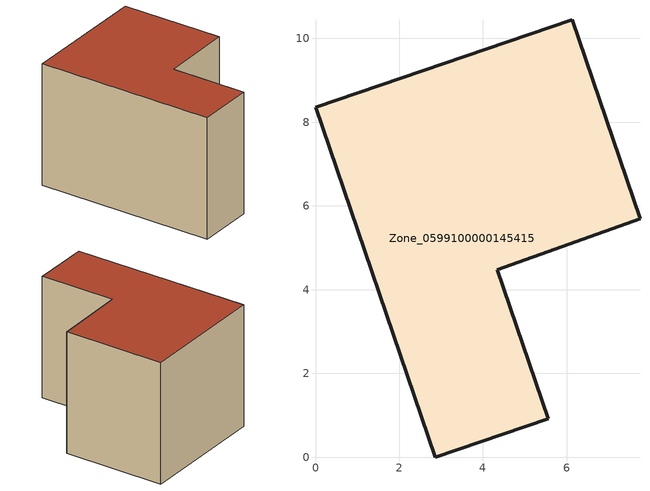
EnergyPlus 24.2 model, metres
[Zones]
Zone_0599100000145415
 floor ground (C_G): 0,8.36 6.13,10.44 7.75,5.69 4.34,4.47 5.56,0.91 2.86,0 z0
 wall outside (C_F): 2.86,0 5.56,0.91 4.34,4.47 7.75,5.69 6.13,10.44 0,8.36 2.86,0 z0:6.1
 roof outside (C_R): 6.13,10.44 0,8.36 2.86,0 5.56,0.91 4.34,4.47 7.75,5.69 z6.1
[BUILDING]
Pand.0599100000145415: North Axis=0; Terrain=City; Loads Convergence Tolerance Value=0.04; Temperature Convergence Tolerance Value=0.4; Solar Distribution=FullExterior; Maximum Number of Warmup Days=25; Minimum Number of Warmup Days=1
[Site:Location]
Rotterdam.The.Hague.AP_ZH_NLD Design_Conditions: Latitude=51.96; Longitude=4.45; Time Zone=1; Elevation=-4.5
[SITE:GROUNDTEMPERATURE:BUILDINGSURFACE]
18, 18, 18, 18, 18, 18, 18, 18, 18, 18, 18, 18
[MATERIAL] Thermal Absorptance=0.9; Solar Absorptance=0.7; Visible Absorptance=0.7
Name | Roughness | Thickness | Conductivity | Density | Specific Heat
G.TC.1946 | MediumSmooth | 0.15 | 1 | 540 | 1210
F.TC.1946 | Rough | 0.3 | 0.857143 | 1920 | 840
R.TC.1946 | MediumRough | 0.2 | 0.909091 | 1500 | 1000
[CONSTRUCTION]
C_G: G.TC.1946
C_F: F.TC.1946
C_R: R.TC.1946
[ZONE]
Zone_0599100000145415: Type=1; Multiplier=1; Ceiling Height=Autocalculate; Volume=Autocalculate; Floor Area=autocalculate; Part of Total Floor Area=Yes
[ZONEINFILTRATION:DESIGNFLOWRATE]
Infil_Zone_0599100000145415: Zone or ZoneList or Space or SpaceList=Zone_0599100000145415; Schedule=AlwaysOn; Design Flow Rate Calculation Method=Flow/Area; Flow Rate per Floor Area=0.003; Constant Term Coefficient=1; Temperature Term Coefficient=0; Velocity Term Coefficient=0; Velocity Squared Term Coefficient=0
[HVACTEMPLATE:ZONE:IDEALLOADSAIRSYSTEM]
Zone_0599100000145415: Maximum Heating Supply Air Temperature=50; Minimum Cooling Supply Air Temperature=13; Maximum Heating Supply Air Humidity Ratio=0.0156; Minimum Cooling Supply Air Humidity Ratio=0.0077; Heating Limit=NoLimit; Cooling Limit=NoLimit; Dehumidification Control Type=ConstantSensibleHeatRatio; Cooling Sensible Heat Ratio=0.7; Dehumidification Setpoint=60; Humidification Control Type=None; Humidification Setpoint=30; Outdoor Air Method=None; Outdoor Air Flow Rate per Person=0.00944; Outdoor Air Flow Rate per Zone Floor Area=0; Outdoor Air Flow Rate per Zone=0; Demand Controlled Ventilation Type=None; Outdoor Air Economizer Type=NoEconomizer; Heat Recovery Type=None; Sensible Heat Recovery Effectiveness=0.7; Latent Heat Recovery Effectiveness=0.65
[ZONECONTROL:THERMOSTAT]
ThermostatControl_Zone_0599100000145415: Zone or ZoneList=Zone_0599100000145415; Control Type Schedule=DualSetpointControlType; Control 1=Thermostat_Zone_0599100000145415; Temperature Difference Between Cutout And Setpoint=0
[THERMOSTATSETPOINT:DUALSETPOINT]
Thermostat_Zone_0599100000145415: Heating Setpoint Temperature Schedule=HeatingSetpoint_Zone_0599100000145415; Cooling Setpoint Temperature Schedule=CoolingSetpoint_Zone_0599100000145415
[SCHEDULE:COMPACT]
HeatingSetpoint_Zone_0599100000145415: Through: 12/31, For: AllDays, Until: 24:00, 21
CoolingSetpoint_Zone_0599100000145415: Through: 12/31, For: AllDays, Until: 24:00, 24
DualSetpointControlType: Through: 12/31, For: AllDays, Until: 24:00, 4
AlwaysOn: Through: 12/31, For: AllDays, Until: 24:00, 1
